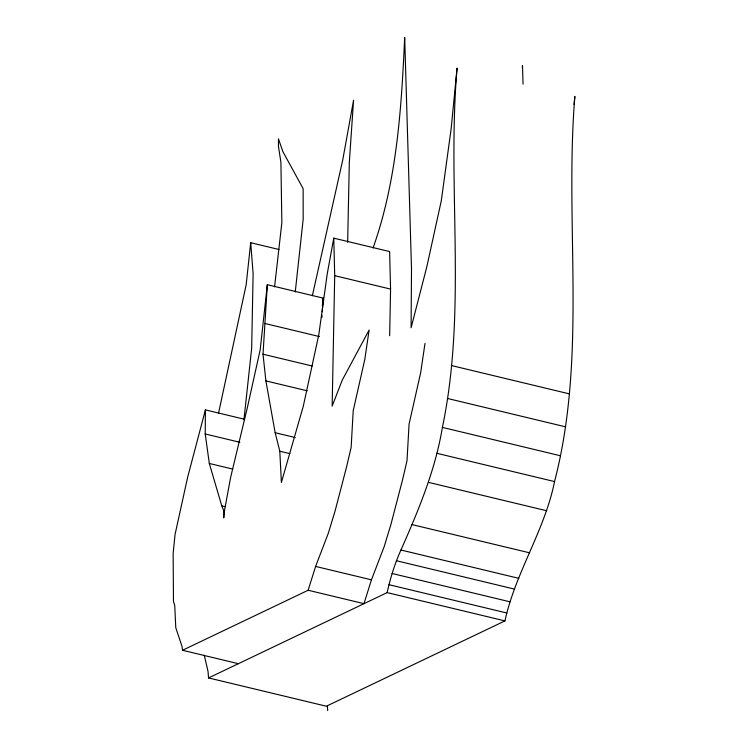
<?xml version="1.0" encoding="UTF-8"?>
<svg xmlns="http://www.w3.org/2000/svg" width="748" height="748" viewBox="0 0 748 748"><rect width="100%" height="100%" fill="white"/><g stroke="black" fill="none" stroke-linecap="round" stroke-linejoin="round"><path stroke-width="1.12" d="M322.257 311.794L323.173 298.125L267.317 284.708L260.164 349.98L247.158 408.511L230.571 477.682L224.578 510.127L223.727 517.934L223.717 510.519L221.773 505.844L209.309 463.461L205.223 433.971L205.41 409.876L244.512 419.263M389.661 335.684L390.568 289.093L389.624 251.562L333.767 238.144L334.711 275.675L332.159 406.117L342.266 380.078L369.138 329.999L364.8 359.386L353.206 410.708L351.149 447.332L346.614 466.761L335.039 511.146L328.279 533.352L315.6 566.423L308.139 590.256L182.521 650.274L182.063 646.506L175.78 627.74L174.742 605.628L173.461 601.308L173.143 553.352L175.051 534.483L187.645 477.252L205.41 409.876M347.661 242.296L349.316 162.41L353.57 100.176L342.715 160.091L312.355 295.722M522.366 68.031L522.487 65.693L523.067 84.169M333.767 238.144L327.269 273.675L318.807 334.693L303.249 406.398L281.388 482.413L279.808 451.212L275.161 432.718L265.886 380.891L263.016 354.206L267.317 284.708M321.883 317.489L322.033 315.207M574.062 104.533L574.857 96.398C564.403 224.494 587.227 355.59 554.549 481.572C544.778 530.323 515.512 572.444 504.947 620.896L326.362 706.224L208.561 677.931L208.009 671.358L204.269 655.136M424.995 343.416L420.656 372.803L409.062 424.125L407.006 460.749L402.461 480.179L390.895 524.563L384.135 546.769L371.447 579.831L363.986 603.664L308.139 590.256M279.013 249.505L250.692 242.707L246.167 284.764L218.491 413.438M243.941 419.796L251.674 348.194L253.123 273.628L250.692 242.707M295.254 291.963L303.174 219.239L303.136 188.627L282.884 151.648L278.452 138.791L278.462 146.402L280.902 162.232L281.856 222.689L274.572 286.839M322.295 306.147L322.547 303.856M322.799 301.566L323.173 298.125M208.561 677.931L387.146 592.603C390.372 578.017 394.785 563.646 400.937 550.014C418.441 510.463 435.28 470.333 442.395 427.398C467.126 309.148 446.855 187.58 457.056 68.105L451.175 128.544L441.301 200.744L426.743 267.111L411.101 327.774L411.503 268.794L404.687 37.4C401.442 108.282 396.992 180.595 373.046 248.009M334.711 275.675L390.568 289.093M451.465 365.548L569.265 393.841M264.727 323.435L319.471 336.581M263.016 354.206L312.168 366.015M447.874 398.562L565.675 426.856M265.886 380.891L307.222 390.821M442.395 427.398L560.196 455.7M436.748 453.279L554.549 481.572M275.161 432.718L295.273 437.552M428.828 482.451L546.629 510.744M279.808 451.212L289.859 453.625M205.223 433.971L239.856 442.292M209.309 463.461L232.768 469.099M411.849 524.544L529.649 552.837M221.773 505.844L225.129 506.648M400.937 550.014L518.738 578.316M396.412 560.738L514.213 589.031M392.13 573.501L509.93 601.794M315.6 566.423L371.447 579.831M388.969 584.693L506.77 612.986M387.146 592.603L504.947 620.896M182.521 650.274L238.378 663.691M327.372 705.738L327.699 710.6"/></g></svg>
